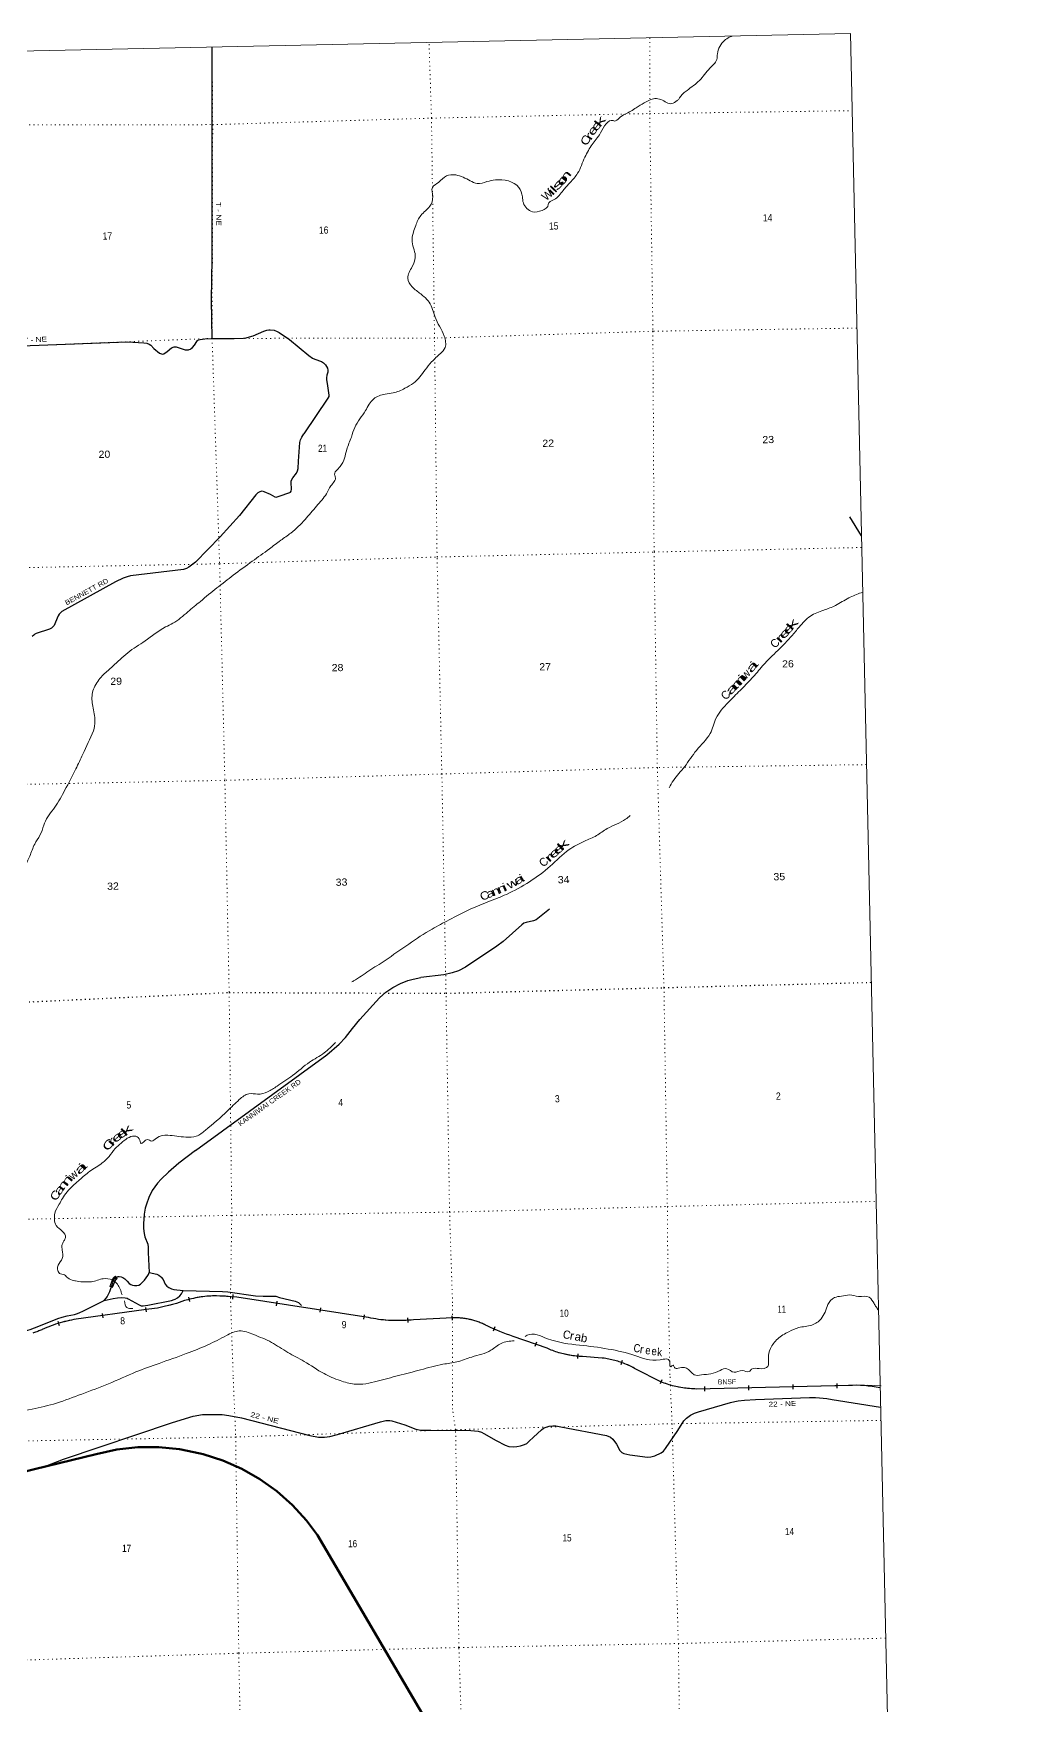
# Model space of a CAD drawing. Header units: feet. Extents: x 248627 to 501257, y -181930 to 5472.
# Drawn here: x 477278 to 501257, y -35348 to 5472 of the extents above; entities that cross this region are included whole.
import ezdxf
from ezdxf.enums import TextEntityAlignment as Align

# ---------------------------------------------------------------- set-up
doc = ezdxf.new("R2010")
doc.units = ezdxf.units.FT
doc.header["$LTSCALE"] = 70
doc.linetypes.add('DOTTED', pattern=[1.5, 0.3, -1.2])
doc.linetypes.add('MEDIUM_DASHED', pattern=[4.5, 3, -1.5])
for name, color, linetype, lineweight in [('23', 7, 'Continuous', 70), ('29', 7, 'Continuous', 25), ('31', 7, 'Continuous', 13), ('34', 7, 'Continuous', 25), ('39', 7, 'Continuous', 13), ('4', 7, 'Continuous', 13), ('41', 7, 'MEDIUM_DASHED', 13), ('6', 7, 'DOTTED', 25), ('7', 7, 'DOTTED', 13)]:
    doc.layers.add(name, color=color, linetype=linetype, lineweight=lineweight)
doc.layers.add('30', color=7, linetype='Continuous')

msp = doc.modelspace()

# ---------------------------------------------------------------- linework, layer by layer
at = {"layer": '23'}
msp.add_lwpolyline([(486903.66, -35776.52), (484209.94, -31192.08), (483941.02, -30830.08), (483599.59, -30454.5), (483220.77, -30116.67), (482808.71, -29820.29), (482367.93, -29568.6), (481903.26, -29364.36), (481419.78, -29209.82), (481349.97, -29191.1), (480847.52, -29088.09), (480337.04, -29038.16), (479824.15, -29041.86), (479314.45, -29099.16), (478813.53, -29209.42), (477300.07, -29578.28), (473927.58, -30436.21)], dxfattribs=at)
at = {"layer": '29'}
for p, q in [((481641.3, -1973.51), (482178.74, -1978.07)), ((484464, -3434.9), (483880.66, -4301.7)), ((483573.44, -5515.92), (483571.71, -5512.96)), ((497492.8, -6789.74), (497208.19, -6330.1)), ((481232.6, -21796.21), (484440.14, -19459.5)), ((494904.99, -27876.81), (496224.16, -27828.32))]:
    msp.add_line(p, q, dxfattribs=at)
for points in [[(481641.3, -1973.51), (481629.06, -1039.27), (481641.26, -25.95), (481638.83, 3236.7), (481640.08, 5134.13)], [(479975.3, -2083.82), (480049.84, -2092.78), (480101.22, -2111.36), (480141.67, -2140.9), (480219.29, -2216.36), (480359.22, -2330.11), (480404.05, -2350.9), (480436.84, -2355.28), (480464.17, -2351.99), (480547.25, -2295.11), (480652.2, -2203.24), (480670.79, -2191.21), (480691.01, -2184.1), (480714.52, -2180.28), (480742.94, -2178.09), (480765.9, -2181.36), (480808.54, -2191.21), (480905.83, -2229.49), (480983.45, -2250.28), (481015.69, -2255.19), (481032.64, -2255.74), (481062.7, -2251.91), (481084.03, -2243.71), (481114.08, -2232.22), (481133.22, -2216.36), (481158.91, -2195.03), (481207.56, -2137.61), (481264.41, -2045.74), (481282.44, -2027.69), (481294.46, -2017.85), (481316.33, -2004.72), (481347.49, -1997.61), (481461.19, -1980.11), (481641.3, -1973.51)], [(482178.74, -1978.07), (482404.1, -1968.62), (482468.59, -1956.59), (482549.49, -1936.91), (482644.61, -1907.37), (482906.98, -1793.62), (482975.84, -1772.84), (483023.95, -1764.09), (483055.66, -1763), (483155.13, -1775.03), (483226.2, -1802.37), (483275.39, -1825.34), (483532.31, -2003.62), (484000.21, -2393), (484087.65, -2452.07), (484144.51, -2480.5), (484315.05, -2533), (484363.15, -2565.82), (484406.89, -2620.5), (484454.98, -2699.26), (484463.73, -2747.38), (484462.62, -2794.42), (484441.87, -2869.88), (484432.01, -2932.23), (484433.12, -2979.26), (484459.36, -3128.01), (484493.75, -3355.46), (484491.55, -3379.53), (484489.95, -3388.33), (484464, -3434.9)], [(471114.48, -2286.3), (476326.7, -2182.36), (479574.21, -2056.19), (479975.3, -2083.82)], [(482706.09, -5794.12), (482767.04, -5733.37), (482812.95, -5707.11), (482866.52, -5695.08), (482904.79, -5707.11), (483057.84, -5777.11), (483175.91, -5842.74), (483206.52, -5847.12), (483276.48, -5825.24), (483534.48, -5737.74), (483554.16, -5728.99), (483571.66, -5700.55), (483582.59, -5654.61), (483569.47, -5492.74), (483569.47, -5459.93), (483576.03, -5431.49), (483608.82, -5374.61), (483700.66, -5260.86), (483725.8, -5209.46), (483744.38, -5147.11), (483753.13, -4972.11), (483783.74, -4517.1), (483800.14, -4450.39), (483831.84, -4385.85), (483880.66, -4301.7)], [(482706.09, -5794.12), (482310.7, -6293.3), (481841.17, -6820.99), (481236.72, -7438.18)], [(481236.72, -7438.18), (481071.44, -7554.46), (481014.59, -7589.46), (480940.25, -7615.71), (479650.24, -7773.21), (479562.78, -7795.08), (479466.58, -7830.09), (479282.91, -7917.59), (477975.41, -8643.84)], [(477975.41, -8643.84), (477919.65, -8688.68), (477904.35, -8708.37), (477879.2, -8744.47), (477817.98, -8901.97), (477781.91, -8984), (477752.39, -9015.72), (477720.68, -9047.43), (477673.68, -9068.22), (477345.71, -9173.22), (477316.19, -9189.62), (477285.58, -9215.87), (477250.6, -9253.06)], [(489875.27, -15904.79), (489594.31, -16138.29), (489554.96, -16168.92), (489484.99, -16190.79), (489310.07, -16230.17), (489253.22, -16252.04), (489205.12, -16287.04), (488745.96, -16693.92), (488592.91, -16807.68), (487823.27, -17323.94), (487652.72, -17415.81), (487499.67, -17463.94), (487294.14, -17507.69), (486738.78, -17577.69)], [(484440.14, -19459.5), (484740.35, -19200.85), (484897.78, -19038.97), (485068.32, -18820.22), (485243.24, -18601.46), (485724.26, -18072.08), (485881.69, -17932.08), (486056.61, -17818.32), (486240.27, -17717.7), (486419.56, -17647.7), (486550.75, -17617.07), (486738.78, -17577.69)], [(481232.6, -21796.21), (480826.55, -22105.92), (480576.2, -22325.76), (480396.91, -22496.39), (480310.54, -22595.92), (480240.57, -22683.43), (480179.35, -22773.12), (480091.9, -22941.56), (480035.04, -23107.81), (480008.81, -23208.44), (479983.66, -23353.91), (479961.79, -23590.17), (479965.08, -23702.82), (479978.19, -23827.52), (480000.06, -23904.07), (480070.03, -24087.83), (480080.95, -24160.03), (480083.15, -24289.08), (480102.91, -24776.83)], [(479004.54, -25463.28), (479062.6, -25394.35), (479080.1, -25370.29), (479097.04, -25339.11), (479140.77, -25236.3), (479212.92, -25030.67), (479224.95, -24995.67), (479243.53, -24951.92), (479266.49, -24923.48), (479289.45, -24901.6), (479327.71, -24881.92), (479347.39, -24877.54), (479372.53, -24875.35), (479418.45, -24881.92), (479464.36, -24899.42), (479511.37, -24934.42), (479564.94, -24986.92), (479616.86, -25043.25), (479652.4, -25070.04), (479694.48, -25088.1), (479744.23, -25096.3), (479800.53, -25096.85), (479853.56, -25083.17), (479890.17, -25061.85), (479934.46, -25024.11), (479988.57, -24965.59), (480072.21, -24853.48), (480088.05, -24824.5), (480102.91, -24776.83)], [(480102.91, -24776.83), (480289.76, -24817.39), (480337.86, -24839.26), (480381.59, -24872.07), (480399.08, -24891.76), (480445, -24950.83), (480497.47, -25060.2), (480534.65, -25108.33), (480587.12, -25145.52), (480652.71, -25176.14), (480709.56, -25191.46), (480931.27, -25213.12)], [(479004.54, -25463.28), (479224.4, -25414.05), (479331.54, -25396.55), (479438.68, -25389.98), (479521.76, -25392.17), (479565.49, -25405.3), (479593.92, -25420.61), (479856.29, -25562.8), (479906.58, -25586.86), (479930.64, -25591.24), (479954.69, -25591.24), (480074.94, -25571.55), (480645.61, -25457.8), (480713.39, -25435.92), (480741.82, -25424.98), (480796.48, -25392.17), (480855.52, -25346.23), (480890.5, -25298.11), (480931.27, -25213.12)], [(480931.27, -25213.12), (481896.29, -25239.04), (482027.48, -25247.79), (482700.91, -25348.41), (482884.58, -25357.16), (483098.85, -25352.79), (483195.06, -25357.16), (483282.52, -25383.41), (483667.34, -25475.29), (483750.42, -25510.29), (483824.77, -25580.29)], [(476643.17, -26297.46), (477088.21, -26199.36), (477199.72, -26164.36), (477407.44, -26089.98), (477875.35, -25897.48), (477979.21, -25865.75), (478102.74, -25836.23), (478277.66, -25801.23), (478333.42, -25784.81), (478394.64, -25760.75), (478500.68, -25713.72), (479004.54, -25463.28)], [(493009.38, -28633.9), (493160.38, -28394.16), (493226.02, -28329.58), (493322.31, -28262.8), (493416.41, -28213.54), (493514.89, -28175.22), (494298.32, -27947.51), (494401.17, -27924.53), (494484.33, -27909.2), (494635.33, -27894.97), (494904.99, -27876.81)], [(496224.16, -27828.32), (496376.15, -27828.73), (496466.99, -27834.76), (496651.89, -27855), (496782.11, -27874.17), (497957.27, -28067.39)], [(477576.18, -29503.87), (478011.13, -29329.38), (480670.42, -28436.42)], [(480670.42, -28436.42), (481179.11, -28283.61), (481402.33, -28246.4), (481625.53, -28239.82), (481888.14, -28246.4), (482045.7, -28266.1), (482360.82, -28327.4), (484023.97, -28756.52), (484234.07, -28795.93), (484382.86, -28800.31), (484518.55, -28778.41), (484697.98, -28730.25), (485748.39, -28423.73), (485879.71, -28393.07), (485976, -28388.69), (486028.5, -28397.46), (486343.62, -28493.79), (486614.98, -28598.89), (486737.55, -28622.95), (486982.62, -28625.16), (487954.25, -28633.92), (488133.72, -28651.41), (488216.88, -28673.31), (488278.13, -28703.98), (488575.75, -28879.13)], [(488575.75, -28879.13), (488794.61, -28988.59), (488886.52, -29020.34), (488987.18, -29032.38), (489079.09, -29024.72), (489166.63, -29010.49), (489267.29, -28978.74), (489328.57, -28949.18), (489385.46, -28897.73), (489486.13, -28795.92), (489678.7, -28620.77), (489733.41, -28580.26), (489796.87, -28555.08), (489871.28, -28527.72), (489958.81, -28520.05), (490028.84, -28523.34), (490151.39, -28541.95), (491271.83, -28752.13), (491365.92, -28792.64), (491425.01, -28844.09), (491516.92, -28966.7), (491595.7, -29124.34), (491641.66, -29173.61), (491691.99, -29194.4), (491840.8, -29229.43), (492274.09, -29281.98), (492355.06, -29276.51), (492449.16, -29251.33), (492602.35, -29181.26), (492661.43, -29136.38), (492711.77, -29076.17), (493009.38, -28633.9)]]:
    msp.add_lwpolyline(points, dxfattribs=at)
at = {"layer": '29', "linetype": 'DOTTED', "lineweight": 100}
msp.add_arc((479440.72, -25085.63), 235.75, 126.26065, 168.19398, dxfattribs=at)
at = {"layer": '31'}
for p, q in [((479277.46, -24876.58), (479312.39, -24924.18)), ((479323.4, -24925.67), (479279.9, -24866.39)), ((479140.51, -25115.9), (479202.05, -24952.51))]:
    msp.add_line(p, q, dxfattribs=at)
for points in [[(479269.65, -24985.81), (479210.69, -25142.34), (479140.51, -25115.9)], [(479262.16, -24982.99), (479206.02, -25132.03), (479150.81, -25111.23), (479209.53, -24955.32), (479208.24, -24957.92)]]:
    msp.add_lwpolyline(points, dxfattribs=at)
for centre, radius, start, end in [((479440.71, -25085.63), 273.25, 126.2594, 151.21689), ((479440.71, -25085.63), 265.25, 127.98753, 151.21689), ((479440.72, -25085.63), 206.25, 128.48092, 149.86159), ((479440.72, -25085.63), 198.25, 126.26209, 149.86159)]:
    msp.add_arc(centre, radius, start, end, dxfattribs=at)
at = {"layer": '34', "lineweight": 13}
for p, q in [((480029.07, -25681.73), (478266.39, -25926.55)), ((485452.95, -25876.56), (482244.24, -25379.57)), ((487520, -25884.51), (486560.99, -25929.29)), ((489822.35, -26626.55), (488988.85, -26334.3)), ((491161.81, -26863.62), (490684.01, -26825.55)), ((492595.25, -27443.07), (491988.8, -27133.86))]:
    msp.add_line(p, q, dxfattribs=at)
at = {"layer": '34'}
for p, q in [((480016.13, -25626.88), (480031.35, -25736.44)), ((481064.12, -25380.18), (481092.24, -25487.15)), ((482147.06, -25314.17), (482136.81, -25424.31)), ((483223.82, -25477.16), (483206.89, -25586.46)), ((484283.79, -25638.69), (484266.86, -25748)), ((477877.72, -25962.66), (477909.08, -26068.73)), ((478954.48, -25776.97), (478969.69, -25886.53)), ((485356.39, -25807.47), (485339.46, -25916.77)), ((486410.28, -25886.31), (486417.38, -25996.69)), ((487495.56, -25832.09), (487500.72, -25942.58)), ((488543.02, -26103.93), (488498.81, -26205.32)), ((489557.92, -26477.14), (489521.32, -26581.52)), ((490571.41, -26763.17), (490563.21, -26873.48)), ((491655.47, -26922.44), (491619.06, -27026.88)), ((492620.13, -27392.67), (492579.96, -27495.72)), ((493661.94, -27561.81), (493664.42, -27672.4)), ((494733.82, -27535.14), (494736.3, -27645.72)), ((495819.4, -27513.38), (495821.88, -27623.96)), ((496891.28, -27486.7), (496893.76, -27597.28))]:
    msp.add_line(p, q, dxfattribs=at)
for points in [[(487870.6, -25909.3), (487843.45, -25904.59), (487816, -25900.44), (487788.7, -25896.72), (487761.17, -25893.42), (487733.71, -25890.7), (487706.17, -25888.46), (487678.63, -25886.58), (487650.94, -25885.33), (487623.24, -25884.44), (487595.6, -25884.12), (487567.98, -25884.15), (487540.32, -25884.89), (487520.05, -25885.61), (486561.07, -25930.39), (486499.62, -25936.83), (486438.33, -25941.83), (486376.92, -25945.78), (486315.1, -25949.06), (486253.45, -25950.9), (486192.05, -25951.65), (486130.22, -25951.74), (486068.58, -25950.38), (486007.17, -25947.93), (485945.3, -25944.47), (485884.01, -25939.88), (485822.65, -25934.57), (485761.13, -25927.87), (485700.2, -25920.04), (485639.14, -25911.16), (485578.38, -25901.52), (485517.45, -25890.49), (485457.13, -25878.68), (485452.74, -25877.64), (482244.1, -25380.66), (482104.28, -25367.65), (481964.91, -25357.91), (481825.31, -25350.56), (481746.39, -25347.05), (481699.25, -25347.43), (481652.36, -25348.88), (481605.48, -25351.15), (481558.33, -25353.95), (481511.45, -25357.84), (481464.84, -25362.52), (481417.95, -25367.75), (481371.35, -25374.06), (481325.02, -25381.17), (481278.41, -25389.09), (481232.35, -25397.82), (481186.29, -25407.09), (481140.23, -25417.44), (481094.71, -25428.59), (481049.2, -25440.55), (481003.95, -25453.06), (480967.47, -25463.96), (480902.58, -25487.35), (480837.47, -25509.13), (480771.96, -25529.8), (480705.81, -25549.88), (480639.48, -25568.32), (480573.11, -25585.53), (480506.1, -25602.13), (480438.92, -25617.12), (480371.7, -25630.86), (480303.71, -25643.61), (480236.05, -25655), (480168.12, -25665.64), (480099.64, -25674.79), (480031.49, -25682.57), (480029.21, -25682.82), (478266.57, -25927.64), (478209.58, -25938.27), (478153.15, -25950.14), (478096.88, -25963.01), (478040.41, -25976.58), (477984.5, -25991.39), (477929.09, -26007.13), (477873.47, -26023.58), (477818.43, -26041.26), (477763.87, -26059.88), (477709.17, -26079.52), (477655.3, -26100.04), (477601.54, -26121.2), (477548.03, -26143.66), (477495.34, -26166.98), (477483.42, -26172.37), (477458.66, -26183.37), (477433.78, -26193.74), (477408.72, -26203.67), (477383.39, -26213.4), (477357.94, -26222.5), (477332.45, -26231.1), (477306.68, -26239.5), (477280.79, -26247.26), (477278.49, -26247.87), (477259.76, -26253.97)], [(497175.4, -27537.55), (493468.5, -27620.77), (493425.86, -27619.86), (493383.5, -27617.99), (493341.16, -27615.38), (493298.57, -27612.29), (493256.25, -27608.21), (493214.18, -27603.42), (493171.87, -27598.13), (493129.82, -27591.88), (493088.02, -27584.89), (493046, -27577.17), (493004.47, -27568.73), (492962.96, -27559.8), (492921.44, -27549.9), (492880.44, -27539.27), (492839.45, -27527.92), (492798.7, -27516.07), (492757.97, -27503.27), (492717.74, -27489.97), (492677.52, -27475.7), (492637.8, -27460.96), (492598.08, -27445.48), (492594.78, -27444.07), (491988.28, -27134.83), (491955.65, -27116.37), (491922.81, -27098.78), (491889.64, -27081.75), (491856.08, -27064.99), (491822.28, -27049.07), (491788.34, -27033.82), (491754.01, -27018.82), (491719.44, -27004.68), (491684.73, -26991.21), (491649.52, -26978.19), (491614.35, -26965.93), (491578.98, -26954.05), (491543.18, -26942.9), (491507.44, -26932.53), (491471.37, -26922.71), (491435.28, -26913.38), (491398.77, -26904.78), (491362.41, -26896.78), (491325.61, -26889.51), (491288.99, -26882.82), (491252.04, -26876.7), (491215.15, -26871.34), (491178.12, -26866.65), (491161.7, -26864.71), (490683.95, -26826.65), (490644.79, -26825.32), (490605.85, -26823.1), (490566.93, -26820.21), (490527.79, -26816.86), (490488.91, -26812.62), (490450.28, -26807.72), (490411.43, -26802.37), (490372.81, -26796.12), (490334.46, -26789.21), (490295.9, -26781.62), (490257.8, -26773.37), (490219.71, -26764.68), (490181.65, -26755.08), (490144.06, -26744.83), (490106.5, -26733.91), (490069.16, -26722.55), (490031.84, -26710.28), (489994.99, -26697.59), (489958.16, -26684), (489921.81, -26669.96), (489885.46, -26655.27), (489849.58, -26639.91), (489821.94, -26627.57), (488988.5, -26335.34), (488907.49, -26308.59), (488827.53, -26280.13), (488748.04, -26250.29), (488668.37, -26219.36), (488589.76, -26186.72), (488512.07, -26152.86), (488434.23, -26117.9), (488357.44, -26081.24), (488314.22, -26059.75), (488289.48, -26047.2), (488264.61, -26035.29), (488239.52, -26023.8), (488214.13, -26012.52), (488188.62, -26001.88), (488163, -25991.72), (488137.12, -25981.78), (488111.08, -25972.48), (488084.97, -25963.68), (488058.49, -25955.22), (488032.08, -25947.33), (488005.52, -25939.71), (487978.68, -25932.67), (487951.9, -25926.19), (487924.9, -25920.13), (487897.89, -25914.44), (487870.6, -25909.3)]]:
    msp.add_lwpolyline(points, dxfattribs=at)
at = {"layer": '34', "lineweight": 13}
msp.add_lwpolyline([(497978.89, -27540.88), (497650.52, -27525.78), (493468.5, -27619.67)], dxfattribs=at)
for centre, radius, start, end in [((479609.11, -21761.29), 3942.87, 276.1143, 290.14671), ((481752.63, -28041.9), 2695.96, 90.13213, 106.93933), ((481454.73, -33367.6), 8026.95, 84.35543, 87.91757), ((478855.71, -29188.25), 3314.51, 100.24169, 114.46652), ((486172.76, -22419.1), 3531.59, 258.23955, 276.31132), ((487589.14, -27468.48), 1585.48, 62.76525, 92.49917), ((490490.76, -21697.09), 4874.36, 243.48527, 252.05375), ((476847.09, -24761.08), 1547.02, 286.18024, 294.27), ((490747.21, -24586.91), 2239.53, 245.60834, 268.38281), ((490924.02, -28991.8), 2141.43, 60.18318, 83.62458), ((493506.35, -25185.19), 2434.77, 248.02491, 269.10929)]:
    msp.add_arc(centre, radius, start, end, dxfattribs=at)
at = {"layer": '34'}
msp.add_arc((497344.51, -30432.11), 2901.54, 77.96207, 93.32671, dxfattribs=at)
at = {"layer": '39'}
msp.add_line((497487.97, -8180.6), (497526.52, -8173.5), dxfattribs=at)
for points in [[(494341.25, 5408.07), (494267.28, 5377.05), (494152.23, 5300.06), (493978.18, 4974.08), (493961.12, 4832.73), (493794.64, 4621.71), (493537.46, 4324.15), (493238.83, 4082.1), (493144.43, 4007.22)], [(492993.78, 3831.17), (492867.51, 3757.92), (492599.71, 3856.89), (492452.29, 3879.91), (492188.86, 3777.57), (491994.22, 3658.59), (491865.26, 3573.25), (491579.08, 3405.98), (491461.93, 3332.97), (491435.56, 3342.47), (491122.1, 3041.69), (490922.95, 2759.48), (490742.43, 2453.49), (490563.88, 2056.92), (490381.56, 1833.48), (490210.71, 1638.48), (489990.18, 1414.21), (489845.78, 1298.32), (489845.87, 1294.3), (489698.01, 1152.15), (489461.21, 1120.88), (489239.19, 1335.64), (489215.8, 1486.19), (489128.34, 1713.91), (488558.88, 1895.02), (488350.47, 1854.29), (488111.92, 1810.89), (487941.46, 1875.71), (487592.23, 2017.24), (487361.29, 1994.15), (487167.47, 1836.92), (487021.19, 1714.95), (487026.13, 1487.48), (486954.72, 1254.33), (486738.21, 1030.15), (486610.82, 779.69), (486553.93, 619.36), (486524.81, 385.11), (486601.55, 2.08), (486525.85, -219.08), (486417.36, -505.38), (486522.53, -714.6), (486600.5, -783.41), (486811.5, -954.1), (486943.3, -1092.25), (487083.93, -1451.75), (487191.47, -1677.02), (487307.39, -1918.23), (487327.55, -2197.74), (487213.94, -2341.17), (487001.02, -2545.13), (486842.23, -2739.87), (486713.14, -2911.82), (486555.45, -3064.25), (486348.91, -3191.54), (486059.54, -3304.5), (485869.01, -3334.78), (485585.72, -3449.62), (485384.65, -3735.91), (485123.84, -4144.31), (485040.45, -4381.75), (484928.32, -4686.26), (484766.21, -5098.59), (484634.14, -5318.94), (484649.01, -5354.87), (484539.07, -5574.75), (484430.49, -5764.38), (484191.5, -6065.58), (483910.84, -6393.85), (483563.79, -6723.55), (483316.1, -6902.08), (483038.9, -7111.45), (482618.78, -7412.51), (482157.29, -7754.74), (481757.51, -8065.43), (481356.06, -8392.27), (481047.72, -8650.65), (480683.4, -8926.34), (480506.25, -9016.75), (480002.47, -9357.88), (479582.09, -9646.86), (479210.95, -9979.09), (478989.85, -10177.19), (478778.67, -10461.67), (478719.72, -10620.03), (478726.94, -10952.19), (478779.11, -11315.61), (478748.1, -11555.94)], [(492993.78, 3831.17), (493022.86, 3858.53), (493063.35, 3909.82), (493091.69, 3948.96), (493129.49, 3993.5), (493144.43, 4007.22)], [(497487.97, -8180.6), (497184.83, -8307.95), (496864.76, -8490.05), (496573.47, -8607.08), (496246.59, -8753.07), (495976.64, -9018.68), (495784.27, -9242.34), (495544.32, -9499.25), (495177.86, -9861.59), (494920.59, -10155.12), (494531.08, -10568.31), (494241.59, -10860.52), (493940.15, -11251.67), (493801.18, -11617.18), (493465.98, -12029.2), (493174.78, -12428.19), (492904.31, -12762.29), (492797.6, -12945.84)], [(478748.1, -11555.94), (478482.74, -12125.57), (478313.37, -12481.66), (478046.84, -12996.93), (477798.36, -13417.16), (477549.22, -13807.19), (477530.25, -13859.96), (477436.92, -14103.65), (477308.79, -14319.89), (477188.36, -14612.5), (476959.21, -14996.06), (476654.58, -15332.9), (476525.53, -15506.87), (476375.19, -15719.55), (476210.06, -15992.98), (475893.58, -16525.44), (475880.29, -16561.98), (475750.98, -16816.51), (475452.91, -17084.73), (475267.4, -17161.23), (474893.77, -17656.65), (474784.66, -17822.12), (474562.86, -17988.01), (474348.19, -18018.81), (473921.91, -18128.67), (473643.52, -18283.69), (473578.1, -18607.33), (473626.64, -18803.67), (473442.05, -19200.36), (473240.41, -19182.54), (473051.01, -19172.51), (472820.6, -19312.4), (472481.42, -19355.94), (472311.97, -19708.01), (472338.25, -19991.42), (472256.51, -20120.06), (472176.93, -20162.05), (472119.77, -20310.3), (472049.32, -20402.45), (472223.28, -20443.02), (472290.54, -20481.85), (472348.74, -20567.21), (472324.69, -20664.4), (472122.96, -20920.48), (471966.01, -21292.42), (471924.9, -21623.6), (471871.55, -21946.99), (471780.85, -22126.18), (471526.3, -22451.87), (471324.17, -22689.84), (471061.96, -23033.83), (470810.12, -23299.05), (470523.6, -23450.22), (470046.46, -23627.63), (469551.08, -23706.75), (468995.35, -23787.17), (468687.49, -23789.76), (468488.17, -23785.98), (468375.96, -23808.54), (468350.37, -23927.91), (468351.37, -23958.84)], [(491848.17, -13616.77), (491733.51, -13711.88), (491289.65, -13938.93), (491025.69, -14109.75), (490728.85, -14249.06), (490354.91, -14452.45), (489894.78, -14857.08), (489389.82, -15236.5), (488824.95, -15544.7), (488414.02, -15712.63), (487943.3, -15908.04), (487425.71, -16168.9), (487011.93, -16391.27), (486440.29, -16758.02), (485863.31, -17157.11), (485468.42, -17415.34), (485095.36, -17658.99), (485055.61, -17682)], [(484652.98, -19158.87), (484375.2, -19417.42), (484020.99, -19640.55), (483605.56, -19968.68), (483225.12, -20226.81), (482994.72, -20366.66), (482750.4, -20422.26), (482538.87, -20412.71), (482304.48, -20554.7), (482014.67, -20832.82), (481473.55, -21307.67), (481255.29, -21451.32), (480996.15, -21473), (480558.41, -21426.02), (480286.19, -21494.3), (480156.96, -21567.57), (480061.54, -21529.34), (479904.64, -21625.35), (479859.86, -21509.5), (479743.8, -21447.55), (479417.48, -21619.71), (479275.36, -21747.63), (479124.66, -21944.21), (478923.37, -22127.79), (478617.87, -22331.73), (478374.86, -22540.36), (478240.65, -22662.07), (477985.7, -22969.65), (477910.22, -23108.23), (477798.32, -23330.16), (477791.36, -23473.31), (477835.05, -23631.48), (477982.86, -23765.25), (478058.77, -23924.74), (478022.3, -24006.09), (477974.41, -24117.89), (477982.72, -24222.44), (477981.24, -24431.93), (477882.14, -24595.18), (477868.24, -24696.18), (477912.71, -24797.94), (478040.31, -24835.48), (478114.39, -24910.42), (478266.66, -24971.59), (478307.11, -24980.8), (478474.73, -25007.4), (478587.42, -25007), (478693.99, -25002.69), (478984.19, -24927.98), (479205.95, -24949.15)], [(479205.95, -24949.15), (479327.25, -25063.61), (479443.19, -25323.28)], [(479501.51, -25466.67), (479561.03, -25634.59), (479704.38, -25655.68)], [(497909.14, -25696.7), (497852.52, -25614.17), (497802.49, -25534.68), (497686.47, -25382.09), (497422.34, -25359.57), (497204.21, -25323.98), (497003.62, -25354.47), (496833.29, -25388.34), (496675.95, -25556.87), (496605.5, -25741.66), (496508.42, -25904.87), (496284.39, -26060.73), (495961.7, -26122.05), (495718.34, -26221.93), (495450.45, -26396.87), (495274.43, -26632.26), (495223.27, -26871.02), (495209.45, -27068.69), (494999.32, -27123.55), (494812.46, -27137.64), (494751.33, -27195.34), (494581.74, -27170.79), (494383.42, -27213.32), (494204.39, -27124.52), (494044.3, -27166.23), (493818.65, -27247.61), (493589.85, -27276.69), (493408.63, -27272.53), (493340.81, -27207.52), (493271.01, -27144.57), (493171.31, -27094.35), (493020.83, -27115.71), (492929.92, -27099.54), (492896.42, -27039.84), (492836.81, -27075.36), (492813.99, -26950.98), (492577.54, -26905.71), (491961.47, -26802.13), (491312.03, -26644.9), (490613.61, -26549.13), (489831.36, -26392.73), (489336.47, -26308.71), (489285.63, -26341.39)], [(489015.04, -26443.28), (488696.78, -26507.74), (488448.87, -26676.2), (487981.48, -26839.31), (487617.82, -26959.91), (487276.9, -27015.57), (486730.44, -27152.18), (486192.12, -27292.65), (485673.87, -27430.66), (485109.88, -27501.19), (484765.85, -27413.92), (484373.77, -27245.11), (483886.26, -26945.43), (483487.05, -26726.42), (483091.34, -26483.17), (482656.48, -26291.11), (482304.32, -26199.99), (481988.85, -26315.53), (481534.93, -26542.8), (481010.3, -26757.49), (480345.29, -26995.33), (479780.29, -27204.84), (479108.33, -27493.19), (478457.71, -27744.82), (477838.62, -27965.57), (477244.01, -28109.25), (476562.13, -28218.56), (476034.34, -28288.31), (475350.05, -28379.55), (474561.46, -28487.12), (473897.42, -28583.96), (473023.55, -28657.12), (472275.63, -28598.67), (471861.16, -28510.9), (471649.45, -28476.15)]]:
    msp.add_spline(points, degree=3, dxfattribs=at)
at = {"layer": '4'}
msp.add_lwpolyline([(248626.54, 1367.98), (279703.36, 1731.35), (310779.64, 2137.47), (341855.35, 2586.32), (372930.4, 3077.93), (404004.75, 3612.28), (435078.34, 4189.37), (466151.09, 4809.2), (497222.97, 5471.78), (501256.99, -177792.42), (469933.02, -178460.37), (438608.16, -179085.23), (407282.48, -179667), (375956.01, -180205.69), (344628.84, -180701.29), (313301.02, -181153.78), (281972.62, -181563.19), (250643.67, -181929.51)], close=True, dxfattribs=at)
msp.add_lwpolyline([(248626.54, 1367.98), (279703.36, 1731.35), (310779.64, 2137.47), (341855.35, 2586.32), (372930.4, 3077.93), (404004.75, 3612.28), (435078.34, 4189.37), (466151.09, 4809.2), (497222.97, 5471.78), (501256.99, -177792.42), (469933.02, -178460.37), (438608.16, -179085.23), (407282.48, -179667), (375956.01, -180205.69), (344628.84, -180701.29), (313301.02, -181153.78), (281972.62, -181563.19), (250643.67, -181929.51)], close=True, dxfattribs=at)
at = {"layer": '6'}
msp.add_lwpolyline([(466630.37, -18378.57), (471434.22, -18304.97), (476646.31, -18195), (482056.49, -17939.79), (487351.93, -17960.94), (492672.08, -17822.47), (497731.86, -17692.72)], dxfattribs=at)
at = {"layer": '7'}
for points in [[(492327.12, 5364.55), (492325.34, 3516.67), (492402.55, -1798.68), (492431.04, -7187.58), (492511.08, -12448.5), (492672.08, -17822.47), (492755.93, -23165.87), (492767.37, -24731.61), (492820.06, -27323.44), (492871.09, -28468.32), (493023.86, -33834.41), (493100.54, -39125.61), (493117.83, -40480.78)], [(481640.08, 5134.13), (481654.74, 3245.1), (481641.3, -1973.51), (481823.15, -7473.92), (481952.09, -12761.97), (482056.49, -17939.79), (482120.36, -23382.31), (482089.52, -25390.95), (482156.25, -27351.17), (482215.71, -28791.93), (482292.13, -34071.04), (482399.12, -39460.27), (482420.19, -40711.31)], [(487828.4, -40595.4), (487833.97, -39321.34), (487666.59, -33931.4), (487585.32, -28614.12), (487510.1, -28116.26), (487509.98, -25516.16), (487437.75, -23302.29), (487351.93, -17960.94), (487249.76, -12607.87), (487132.67, -7309.48), (487070.94, -1965.6), (486996.58, 3404.19), (486936.5, 5247.7)], [(466186.76, 3051.92), (471002.95, 3034.36), (476229.12, 3237.28), (481654.74, 3245.1), (486996.58, 3404.19), (492325.34, 3516.67), (497265.32, 3586.12)], [(497376.14, -1721.07), (492402.55, -1798.68), (487070.94, -1965.6), (481641.3, -1973.51), (476326.7, -2182.36), (471114.48, -2286.3), (466296.7, -2317.48)], [(466408.58, -7662.5), (471188.76, -7652.06), (476335.34, -7583.77), (481823.15, -7473.92), (487132.67, -7309.48), (492431.04, -7187.58), (497499.15, -7078.09)], [(497615.09, -12378.14), (492511.08, -12448.5), (487249.76, -12607.87), (481952.09, -12761.97), (476482.38, -12871.44), (471329.37, -13014.39), (466518.52, -13029.34)], [(469656.61, -23683.47), (471499.57, -23630.65), (476843.59, -23479.57), (482120.36, -23382.31), (487437.75, -23302.29), (492755.93, -23165.87), (497850.7, -23041.1)], [(497970.9, -28387.56), (492871.09, -28468.32), (487585.32, -28614.12), (482215.71, -28791.93), (469230.08, -29034.69), (466852.67, -29125.92)], [(466960.93, -34362.19), (471749.05, -34283.48), (476892.22, -34243.46), (482292.13, -34071.04), (487666.59, -33931.4), (493023.86, -33834.41), (498081.31, -33703.71)]]:
    msp.add_lwpolyline(points, dxfattribs=at)

# ---------------------------------------------------------------- texts
at = {"layer": '30'}
for s, rotation, width, p in [('T - NE', 270.913, 1.25, (481742.12, 1064.61)), ('27 - NE', 2.922, 1.25, (477272.34, -2066.07)), ('BENNETT RD', 28.644, 1.15, (478605.4, -8208.26))]:
    msp.add_text(s, height=120, rotation=rotation, dxfattribs=dict(at, width=width)).set_placement(p, align=Align.CENTER)
for s, rotation, width, p in [('KANNIWAI CREEK RD', 35.434, 1.1, (482329.66, -21210.6)), ('22 - NE', 2.105, 1.25, (495227.91, -28055.07)), ('22 - NE', 345.955, 1.3, (482568.51, -28296.02))]:
    msp.add_text(s, height=120, rotation=rotation, dxfattribs=dict(at, width=width)).set_placement(p)
at = {"layer": '34'}
msp.add_text('BNSF', height=120, rotation=1.286, dxfattribs=at).set_placement((493991, -27509.01))
at = {"layer": '41'}
for s, rotation, width, p in [('e', 55.003, 1.65, (491028.47, 3060.23)), ('k', 52.153, 1.95, (491106.97, 3161.28)), ('C', 61.53, 1.3, (490790.05, 2709.89)), ('r', 58.938, 1.7, (490888.76, 2845.89)), ('e', 57.213, 1.55, (490948.09, 2953.36)), ('n', 50.873, 1.9, (490255.39, 1822.95)), ('i', 45.418, 1.9, (489947.63, 1500.3)), ('l', 46.238, 1.8, (490014.05, 1563.58)), ('s', 48.589, 2.2, (490063.58, 1616.4)), ('o', 49.212, 1.85, (490172.27, 1723.9)), ('e', 48.224, 1.9, (495690.73, -9230.85)), ('k', 49.338, 2.1, (495786.4, -9125.47)), ('r', 46.211, 2.2, (495501.96, -9435.24)), ('e', 47.101, 1.95, (495590.01, -9339.55)), ('n', 46.476, 2.1, (494499.65, -10483.39)), ('i', 46.604, 1.85, (494607.02, -10372.69)), ('a', 48.631, 2, (494799.88, -10159.58)), ('i', 48.77, 1.75, (494908.08, -10041.79)), ('a', 45.266, 2.15, (494286.42, -10703.61)), ('n', 45.634, 2.1, (494396.3, -10598.14)), ('k', 42.189, 2.15, (490167.23, -14506.19)), ('r', 42.523, 2.15, (489862.97, -14784.59)), ('e', 42.523, 1.95, (489954.68, -14698.93)), ('e', 42.523, 1.95, (490061.91, -14601.68)), ('i', 31.374, 1.35, (489221.67, -15251.06)), ('C', 22.331, 1.15, (488226.71, -15708.77)), ('a', 22.227, 1.35, (488371.78, -15648.9)), ('n', 22.229, 1.35, (488507.84, -15593.69)), ('n', 22.956, 1.4, (488649.45, -15532.91)), ('i', 25.851, 1.15, (488798.15, -15469.25)), ('w', 26.944, 1.4, (488892.72, -15422.08)), ('a', 31.374, 1.6, (489078.21, -15330.18)), ('k', 40.572, 2.1, (479512.42, -21465.79)), ('C', 51.125, 1.55, (479092.38, -21832.67)), ('r', 50.085, 2.05, (479202.14, -21714.88)), ('e', 42.035, 1.9, (479278.05, -21633.75)), ('e', 39.324, 1.8, (479393.95, -21542)), ('n', 52.085, 1.85, (478086.05, -22697.81)), ('i', 49.976, 1.7, (478191.99, -22581.07)), ('a', 43.928, 2.1, (478386.63, -22407.36)), ('i', 46.294, 1.85, (478507.56, -22303.95)), ('C', 61.803, 1.3, (477842.03, -23048.06)), ('a', 56.479, 1.7, (477916.24, -22917.94)), ('n', 53.579, 1.8, (477992.87, -22809)), ('C', 348.697, 0.95, (490190.28, -26373.17)), ('r', 348.856, 1.1, (490360.47, -26407.56)), ('a', 349.091, 1.05, (490480.14, -26426.65)), ('b', 349.183, 1.05, (490630.46, -26460.32)), ('C', 352.837, 0.85, (491920.28, -26712.01)), ('e', 354.392, 0.85, (492211.27, -26766.68)), ('e', 354.441, 0.85, (492360.64, -26788.72)), ('k', 357.694, 0.9, (492503.14, -26817.13))]:
    msp.add_text(s, height=200, rotation=rotation, dxfattribs=dict(at, width=width)).set_placement(p)
for s, rotation, p in [('W', 41.212, (489793.75, 1372.05)), ('C', 44.503, (495379.76, -9552.34)), ('w', 46.904, (494672.92, -10305.15)), ('C', 46.612, (494182.78, -10816.72)), ('C', 41.741, (489727.67, -14893.24)), ('w', 42.997, (478245.37, -22527.52)), ('r', 352.34, (492073.52, -26744.1))]:
    msp.add_text(s, height=200, rotation=rotation, dxfattribs=at).set_placement(p)
at = {"layer": '7'}
for s, width, p in [('15', 0.9, (489863.94, 681.69)), ('14', 0.9, (495087, 880.96)), ('17', 0.9, (478967.34, 437.49)), ('16', 0.9, (484249.13, 581.19)), ('22', 1.1, (489704.79, -4621.74)), ('23', 1.1, (495076.26, -4533.23)), ('20', 1.1, (478869.7, -4891.72)), ('21', 0.85, (484228.12, -4745.12)), ('28', 1.1, (484561.63, -10100.5)), ('27', 1.1, (489630.72, -10078.18)), ('26', 1.1, (495558.64, -10007.32)), ('29', 1.1, (479156.86, -10432.57)), ('34', 1.1, (490081.73, -15276.75)), ('35', 1.1, (495346.95, -15203.9)), ('32', 1.1, (479078.61, -15434.62)), ('33', 1.1, (484659.4, -15336.74)), ('2', 0.9, (495409.01, -20557.84)), ('5', 0.9, (479550.49, -20774.34)), ('4', 0.9, (484722.61, -20715.28)), ('3', 0.9, (490012.18, -20623.35)), ('8', 0.9, (479399.3, -26044.24)), ('9', 0.9, (484806.56, -26138.02))]:
    msp.add_text(s, height=175, rotation=1.231, dxfattribs=dict(at, width=width)).set_placement(p)
for s, width, p in [('10', 0.85, (490124.96, -25855.94)), ('11', 0.65, (495447.26, -25758.89)), ('14', 0.85, (495628.74, -31185.45)), ('17', 0.85, (479442.52, -31597.41)), ('16', 0.85, (484959.69, -31483.72)), ('15', 0.85, (490195.91, -31341.76))]:
    msp.add_text(s, height=175, dxfattribs=dict(at, width=width)).set_placement(p)

doc.saveas('drawing.dxf')
